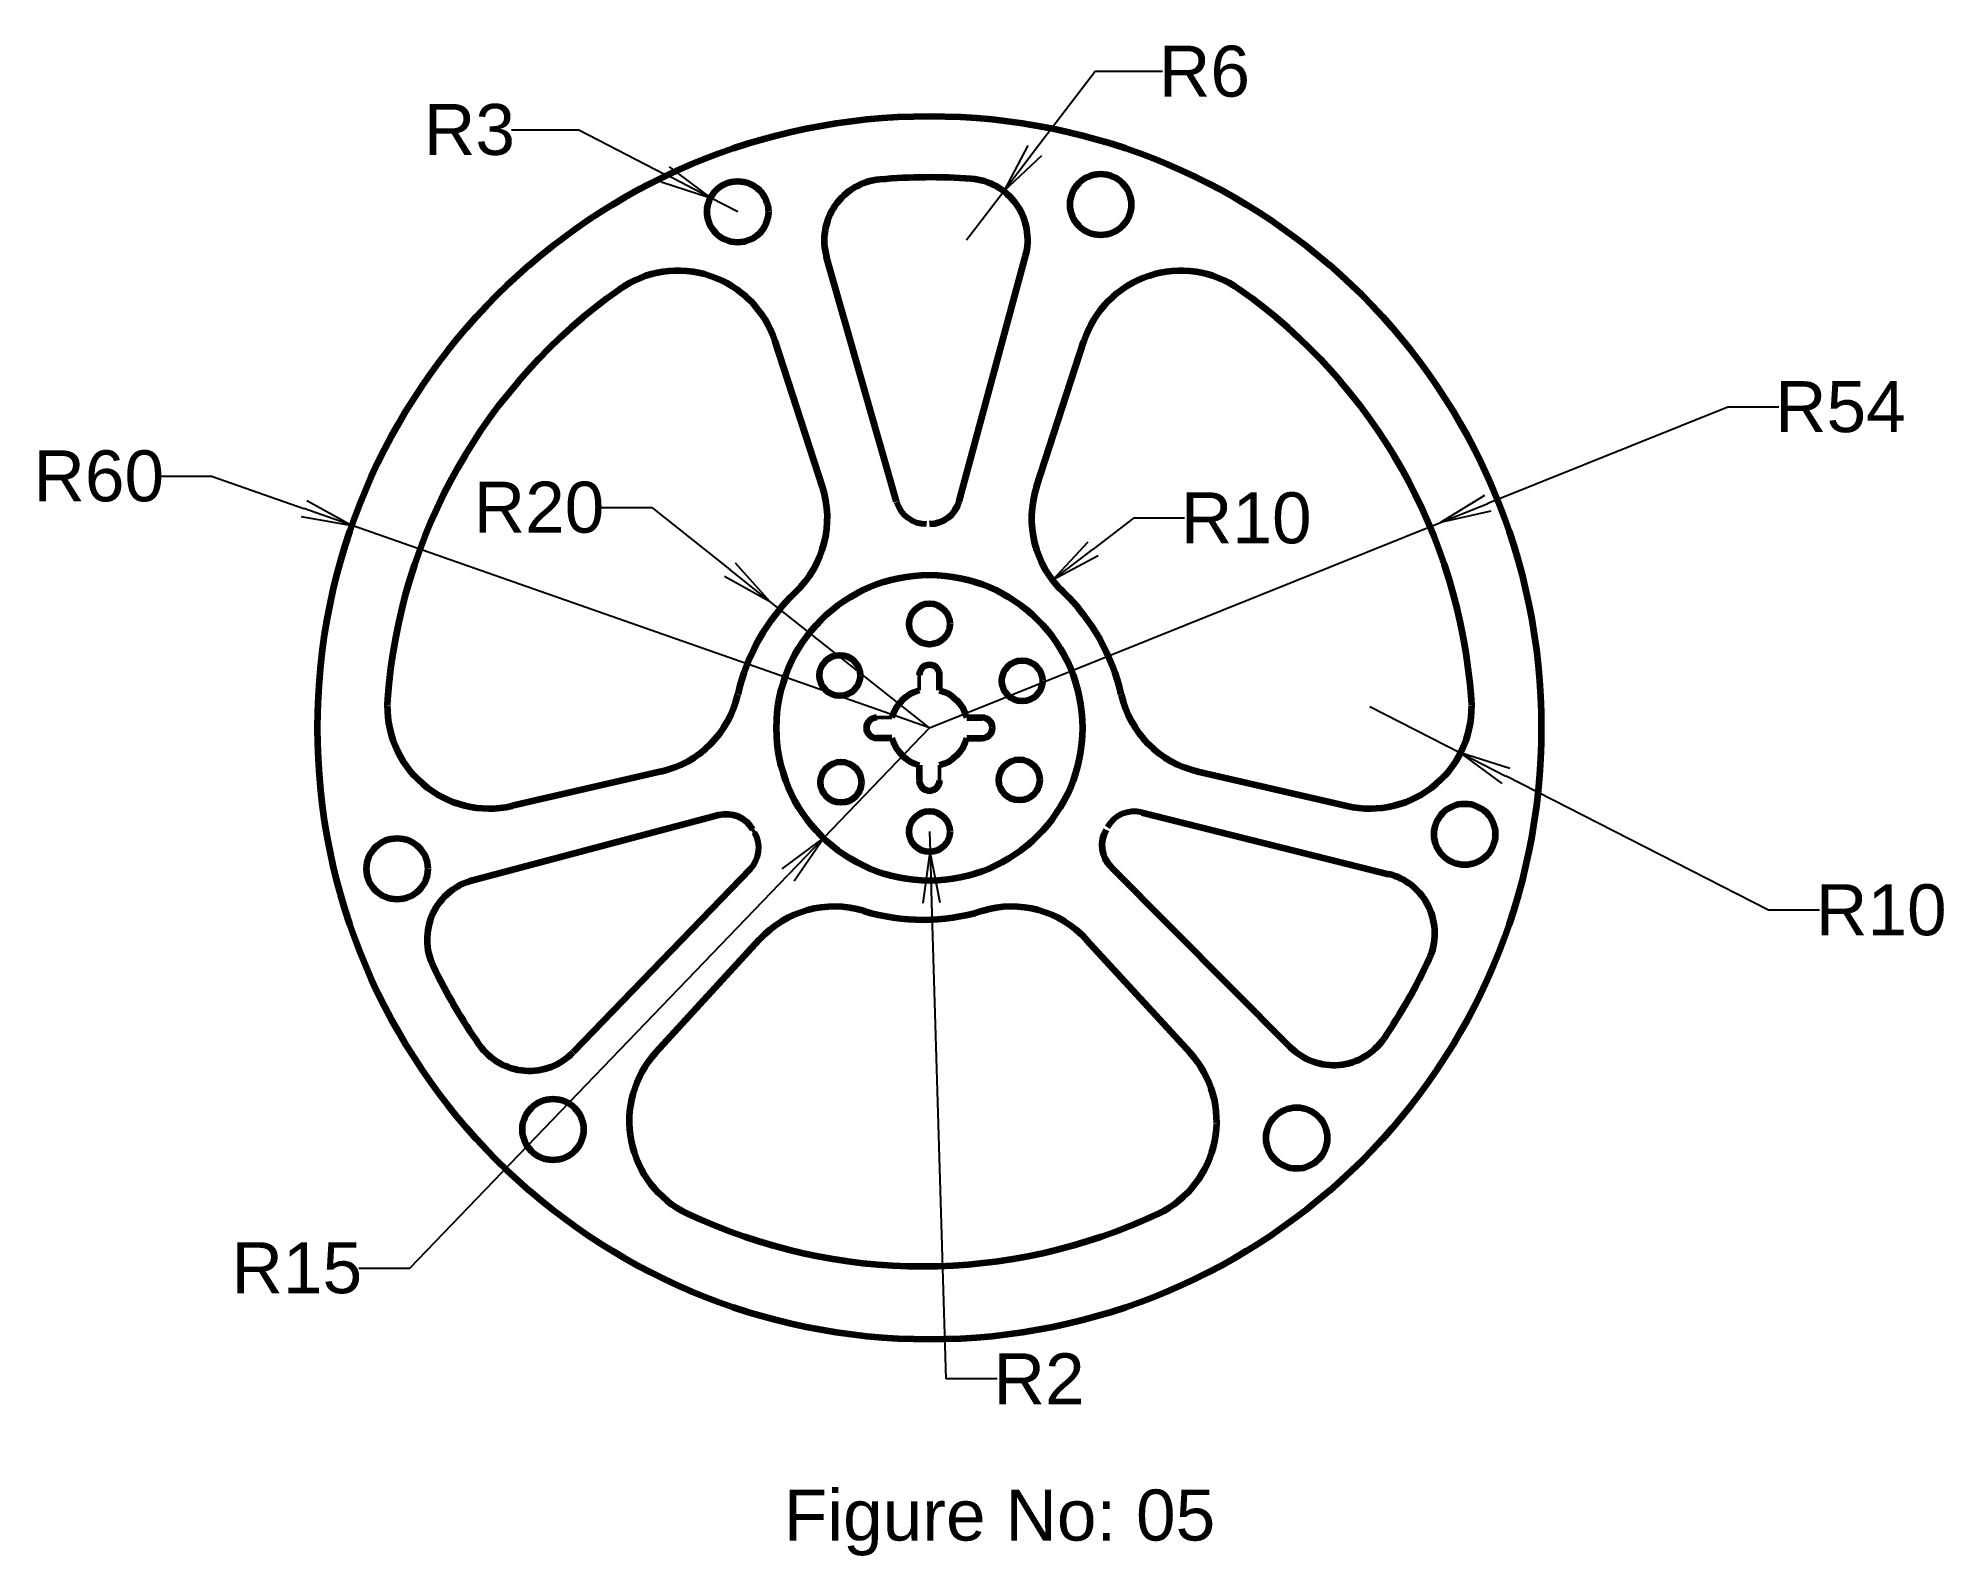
# Model space of a CAD drawing. Header units: inches. Extents: x 19 to 206, y -31 to 118.
import ezdxf

# ---------------------------------------------------------------- set-up
doc = ezdxf.new("R2010")
doc.units = ezdxf.units.IN
doc.header["$MEASUREMENT"] = 0
doc.layers.get('Defpoints').update_dxf_attribs({"lineweight": 30})
doc.layers.add('dimen', color=20, linetype='Continuous')
doc.styles.get("Standard").update_dxf_attribs({"font": 'arial.ttf'})
doc.dimstyles.get("Standard").update_dxf_attribs({"dimtxt": 5, "dimasz": 5, "dimexe": 0.18, "dimexo": 0.0625, "dimgap": 0.09, "dimtad": 0, "dimtih": 1, "dimtoh": 1, "dimdec": 0, "dimzin": 0, "dimdsep": 46, "dimtxsty": 'Standard', "dimblk": 'OPEN', "dimcen": 0.09, "dimclrd": 1, "dimclre": 1, "dimclrt": 1, "dimadec": 0, "dimazin": 0, "dimtfac": 1, "dimtdec": 0, "dimtmove": 0, "dimatfit": 3, "dimldrblk": 'OPEN', "dimfxl": 1, "dimtolj": 1, "dimtzin": 0, "dimarcsym": 0})

# ---------------------------------------------------------------- blocks, each defined once
blk = doc.blocks.new('_Open')
at = {"color": 0, "linetype": 'ByBlock', "lineweight": -2}
for p, q in [((-1, 0.167), (0, 0)), ((-1, -0.167), (0, 0)), ((0, 0), (-1, 0))]:
    blk.add_line(p, q, dxfattribs=at)
blk = doc.blocks.new('*D5')
at = {"layer": 'Defpoints', "color": 0, "lineweight": 0, "transparency": 16777216}
for p in [(84.91, 102.69), (87.58, 101.31)]:
    blk.add_point(p, dxfattribs=at)
at = {"layer": 'dimen', "color": 1, "lineweight": -2, "transparency": 16777216}
for p, q in [((65.39, 109.35), (72.01, 109.35)), ((72.01, 109.35), (80.47, 104.98)), ((87.58, 101.31), (84.91, 102.69))]:
    blk.add_line(p, q, dxfattribs=at)
at = {"layer": 'dimen', "color": 1, "lineweight": -2, "transparency": 16777216, "xscale": 5, "yscale": 5, "zscale": 5, "rotation": 332.6892759595289}
blk.add_blockref('_Open', (84.91, 102.69), dxfattribs=at)
at = {"layer": 'dimen', "color": 1, "lineweight": 20, "transparency": 16777216, "insert": (61.27, 109.35), "char_height": 5, "attachment_point": 5}
blk.add_mtext('\\A1;R3', dxfattribs=at)
blk = doc.blocks.new('*D6')
at = {"layer": 'Defpoints', "color": 0, "lineweight": 0, "transparency": 16777216}
for p in [(113.66, 103.33), (110.02, 98.56)]:
    blk.add_point(p, dxfattribs=at)
at = {"layer": 'dimen', "color": 1, "lineweight": -2, "transparency": 16777216}
for p, q in [((122.62, 115.07), (116.69, 107.3)), ((129.23, 115.07), (122.62, 115.07)), ((110.02, 98.56), (113.66, 103.33))]:
    blk.add_line(p, q, dxfattribs=at)
at = {"layer": 'dimen', "color": 1, "lineweight": -2, "transparency": 16777216, "xscale": 5, "yscale": 5, "zscale": 5, "rotation": 232.6585483228683}
blk.add_blockref('_Open', (113.66, 103.33), dxfattribs=at)
at = {"layer": 'dimen', "color": 1, "lineweight": 20, "transparency": 16777216, "insert": (133.35, 115.07), "char_height": 5, "attachment_point": 5}
blk.add_mtext('\\A1;R6', dxfattribs=at)
blk = doc.blocks.new('*D7')
at = {"layer": 'Defpoints', "color": 0, "lineweight": 0, "transparency": 16777216}
for p in [(126.39, 71.25), (118.45, 65.19)]:
    blk.add_point(p, dxfattribs=at)
at = {"layer": 'dimen', "color": 1, "lineweight": -2, "transparency": 16777216}
for p, q in [((126.39, 71.25), (122.42, 68.22)), ((131.39, 71.25), (126.39, 71.25))]:
    blk.add_line(p, q, dxfattribs=at)
at = {"layer": 'dimen', "color": 1, "lineweight": -2, "transparency": 16777216, "xscale": 5, "yscale": 5, "zscale": 5, "rotation": 217.3598039080518}
blk.add_blockref('_Open', (118.45, 65.19), dxfattribs=at)
at = {"layer": 'dimen', "color": 1, "lineweight": 20, "transparency": 16777216, "insert": (137.45, 71.25), "char_height": 5, "attachment_point": 5}
blk.add_mtext('\\A1;R10', dxfattribs=at)
blk = doc.blocks.new('*D8')
at = {"layer": 'Defpoints', "color": 0, "lineweight": 0, "transparency": 16777216}
for p in [(49.76, 70.54), (106.38, 50.69)]:
    blk.add_point(p, dxfattribs=at)
at = {"layer": 'dimen', "color": 1, "lineweight": -2, "transparency": 16777216}
for p, q in [((30.98, 75.37), (35.98, 75.37)), ((35.98, 75.37), (45.04, 72.19)), ((106.38, 50.69), (49.76, 70.54))]:
    blk.add_line(p, q, dxfattribs=at)
at = {"layer": 'dimen', "color": 1, "lineweight": -2, "transparency": 16777216, "xscale": 5, "yscale": 5, "zscale": 5, "rotation": 340.6862553472619}
blk.add_blockref('_Open', (49.76, 70.54), dxfattribs=at)
at = {"layer": 'dimen', "color": 1, "lineweight": 20, "transparency": 16777216, "insert": (24.92, 75.37), "char_height": 5, "attachment_point": 5}
blk.add_mtext('\\A1;R60', dxfattribs=at)
blk = doc.blocks.new('*D9')
at = {"layer": 'Defpoints', "color": 0, "lineweight": 0, "transparency": 16777216}
for p in [(149.56, 52.78), (158.46, 48.23)]:
    blk.add_point(p, dxfattribs=at)
at = {"layer": 'dimen', "color": 1, "lineweight": -2, "transparency": 16777216}
for p, q in [((149.56, 52.78), (158.46, 48.23)), ((188.67, 32.81), (162.92, 45.96)), ((193.67, 32.81), (188.67, 32.81))]:
    blk.add_line(p, q, dxfattribs=at)
at = {"layer": 'dimen', "color": 1, "lineweight": -2, "transparency": 16777216, "xscale": 5, "yscale": 5, "zscale": 5, "rotation": 152.9620273440307}
blk.add_blockref('_Open', (158.46, 48.23), dxfattribs=at)
at = {"layer": 'dimen', "color": 1, "lineweight": 20, "transparency": 16777216, "insert": (199.72, 32.81), "char_height": 5, "attachment_point": 5}
blk.add_mtext('\\A1;R10', dxfattribs=at)
blk = doc.blocks.new('*D10')
at = {"layer": 'Defpoints', "color": 0, "lineweight": 0, "transparency": 16777216}
for p in [(106.38, 40.51), (106.44, 38.51)]:
    blk.add_point(p, dxfattribs=at)
at = {"layer": 'dimen', "color": 1, "lineweight": -2, "transparency": 16777216}
for p, q in [((106.38, 40.51), (106.44, 38.51)), ((108.03, -13.17), (106.6, 33.51)), ((113.03, -13.17), (108.03, -13.17))]:
    blk.add_line(p, q, dxfattribs=at)
at = {"layer": 'dimen', "color": 1, "lineweight": -2, "transparency": 16777216, "xscale": 5, "yscale": 5, "zscale": 5, "rotation": 91.76401068357899}
blk.add_blockref('_Open', (106.44, 38.51), dxfattribs=at)
at = {"layer": 'dimen', "color": 1, "lineweight": 20, "transparency": 16777216, "insert": (117.13, -13.17), "char_height": 5, "attachment_point": 5}
blk.add_mtext('\\A1;R2', dxfattribs=at)
blk = doc.blocks.new('*D11')
at = {"layer": 'Defpoints', "color": 0, "lineweight": 0, "transparency": 16777216}
for p in [(106.38, 50.69), (95.99, 39.88)]:
    blk.add_point(p, dxfattribs=at)
at = {"layer": 'dimen', "color": 1, "lineweight": -2, "transparency": 16777216}
for p, q in [((106.38, 50.69), (95.99, 39.88)), ((55.42, -2.31), (92.52, 36.28)), ((50.42, -2.31), (55.42, -2.31))]:
    blk.add_line(p, q, dxfattribs=at)
at = {"layer": 'dimen', "color": 1, "lineweight": -2, "transparency": 16777216, "xscale": 5, "yscale": 5, "zscale": 5, "rotation": 46.12877023437328}
blk.add_blockref('_Open', (95.99, 39.88), dxfattribs=at)
at = {"layer": 'dimen', "color": 1, "lineweight": 20, "transparency": 16777216, "insert": (44.34, -2.31), "char_height": 5, "attachment_point": 5}
blk.add_mtext('\\A1;R15', dxfattribs=at)
blk = doc.blocks.new('*D12')
at = {"layer": 'Defpoints', "color": 0, "lineweight": 0, "transparency": 16777216}
for p in [(156.48, 70.84), (106.38, 50.69)]:
    blk.add_point(p, dxfattribs=at)
at = {"layer": 'dimen', "color": 1, "lineweight": -2, "transparency": 16777216}
for p, q in [((184.66, 82.16), (161.12, 72.7)), ((189.66, 82.16), (184.66, 82.16)), ((106.38, 50.69), (156.48, 70.84))]:
    blk.add_line(p, q, dxfattribs=at)
at = {"layer": 'dimen', "color": 1, "lineweight": -2, "transparency": 16777216, "xscale": 5, "yscale": 5, "zscale": 5, "rotation": 201.9002627296536}
blk.add_blockref('_Open', (156.48, 70.84), dxfattribs=at)
at = {"layer": 'dimen', "color": 1, "lineweight": 20, "transparency": 16777216, "insert": (195.71, 82.16), "char_height": 5, "attachment_point": 5}
blk.add_mtext('\\A1;R54', dxfattribs=at)
blk = doc.blocks.new('*D13')
at = {"layer": 'Defpoints', "color": 0, "lineweight": 0, "transparency": 16777216}
for p in [(90.71, 63.12), (106.38, 50.69)]:
    blk.add_point(p, dxfattribs=at)
at = {"layer": 'dimen', "color": 1, "lineweight": -2, "transparency": 16777216}
for p, q in [((74.14, 72.3), (79.14, 72.3)), ((79.14, 72.3), (86.8, 66.23)), ((106.38, 50.69), (90.71, 63.12))]:
    blk.add_line(p, q, dxfattribs=at)
at = {"layer": 'dimen', "color": 1, "lineweight": -2, "transparency": 16777216, "xscale": 5, "yscale": 5, "zscale": 5, "rotation": 321.5762017256281}
blk.add_blockref('_Open', (90.71, 63.12), dxfattribs=at)
at = {"layer": 'dimen', "color": 1, "lineweight": 18, "transparency": 16777216, "insert": (68.09, 72.3), "char_height": 5, "attachment_point": 5}
blk.add_mtext('\\A1;R20', dxfattribs=at)

msp = doc.modelspace()

# ---------------------------------------------------------------- linework, layer by layer
at = {"lineweight": 90}
for p, q in [((103.16, 72.87), (96.29, 96.85)), ((109.29, 72.91), (115.81, 96.99)), ((95.88, 74.34), (91.25, 88.61)), ((116.88, 74.34), (121.52, 88.61)), ((107.38, 54.37), (107.38, 55.87)), ((110.06, 51.69), (111.56, 51.69)), ((102.7, 49.69), (101.2, 49.69)), ((110.06, 49.69), (111.56, 49.69)), ((105.38, 47.02), (105.38, 45.52)), ((80.07, 46.4), (65.45, 43.03)), ((132.69, 46.4), (147.31, 43.03)), ((85.69, 42.11), (61.57, 35.72)), ((127.2, 42.4), (151.4, 36.35)), ((88.79, 36.82), (71.45, 18.88)), ((124.17, 37.07), (141.76, 19.38)), ((89.69, 29.91), (79.56, 18.85)), ((121.79, 29.91), (131.93, 18.85))]:
    msp.add_line(p, q, dxfattribs=at)
at = {"lineweight": 50}
for p, q in [((105.38, 54.37), (105.38, 55.87)), ((102.7, 51.69), (101.2, 51.69)), ((102.7, 51.69), (101.2, 51.69)), ((110.06, 51.69), (111.56, 51.69)), ((110.06, 51.69), (111.56, 51.69)), ((107.38, 47.02), (107.38, 45.52))]:
    msp.add_line(p, q, dxfattribs=at)
at = {"lineweight": 90}
for centre, radius in [((106.38, 50.69), 60), ((123.17, 102.02), 3), ((87.58, 101.31), 3), ((106.38, 50.69), 15), ((106.38, 60.88), 2), ((97.59, 55.83), 2), ((115.47, 55.3), 2), ((97.7, 45.35), 2), ((115.19, 45.58), 2), ((158.87, 40.25), 3), ((106.38, 40.51), 2), ((54.18, 36.86), 3), ((69.46, 11.29), 3), ((142.39, 10.45), 3)]:
    msp.add_circle(centre, radius, dxfattribs=at)
for centre, radius, start, end in [((106.38, 50.69), 54, 85.6504, 95.1621), ((102.06, 98.5), 6, 95.1621, 195.969), ((110.02, 98.56), 6, 344.8435, 85.6504), ((81.73, 85.52), 10, 18, 125.1848), ((131.03, 85.52), 10, 54.8152, 162), ((107.09, 49.56), 54, 125.1848, 175.8056), ((105.67, 49.56), 54, 4.1944, 54.8152), ((86.37, 71.25), 10, 313.6793, 18), ((106.4, 73.69), 3, 269.9652, 344.8435), ((126.39, 71.25), 10, 162, 226.3207), ((107.09, 49.56), 20, 133.6793, 167.3111), ((105.67, 49.56), 20, 12.6889, 46.3207), ((106.38, 55.87), 1, 0, 180), ((106.38, 50.69), 3.81, 105.2088, 164.7912), ((106.38, 50.69), 3.81, 15.2088, 74.7912), ((63.21, 52.78), 10, 175.8056, 282.9904), ((77.82, 56.15), 10, 282.9904, 347.3111), ((134.94, 56.15), 10, 192.6889, 257.0096), ((149.56, 52.78), 10, 257.0096, 4.1944), ((101.2, 50.69), 1, 90, 270), ((111.56, 50.69), 1, 270, 90), ((106.38, 50.69), 3.81, 195.2088, 254.7912), ((106.38, 50.69), 3.81, 285.2088, 344.7912), ((106.38, 45.52), 1, 180, 0), ((86.46, 39.21), 3, 29.9652, 104.8435), ((126.29, 39.18), 3, 149.9652, 224.8435), ((63.11, 29.92), 6, 104.8435, 205.6504), ((149.94, 30.53), 6, 335.1621, 75.969), ((97.06, 23.15), 10, 73.1855, 137.5062), ((105.74, 51.87), 20, 253.1855, 286.8173), ((114.42, 23.15), 10, 42.4966, 106.8173), ((106.38, 50.69), 54, 205.6504, 215.1621), ((106.38, 50.69), 54, 325.6504, 335.1621), ((67.14, 23.05), 6, 215.1621, 315.969), ((86.93, 12.09), 10, 137.5062, 244.691), ((124.55, 12.09), 10, 295.3118, 42.4966), ((146.01, 23.61), 6, 224.8435, 325.6504), ((105.74, 51.87), 54, 244.691, 295.3118)]:
    msp.add_arc(centre, radius, start, end, dxfattribs=at)
at = {"lineweight": 80}
for centre, start, end in [((106.04, 73.69), 195.969, 270.8474), ((126.47, 39.49), 75.969, 150.8474), ((86.64, 38.9), 315.969, 30.8474)]:
    msp.add_arc(centre, 3, start, end, dxfattribs=at)
at = {"lineweight": 50}
msp.add_arc((106.38, 50.69), 20, 209.9652, 210.8474, dxfattribs=at)

# ---------------------------------------------------------------- texts
at = {"layer": 'dimen', "color": 18, "lineweight": 0, "true_color": 0x000000}
msp.add_text('Figure No: 05', height=5, dxfattribs=at).set_placement((92.09, -29.03))

# ---------------------------------------------------------------- dimensions: what is measured, and where the dimension line sits
at = {"layer": 'dimen', "lineweight": 20}
for center, mpoint, picture, middle in [((110.02, 98.56), (113.66, 103.33), '*D6', (133.35, 115.07)), ((87.58, 101.31), (84.91, 102.69), '*D5', (61.27, 109.35)), ((106.38, 50.69), (156.48, 70.84), '*D12', (195.71, 82.16)), ((106.38, 50.69), (49.76, 70.54), '*D8', (24.92, 75.37)), ((126.39, 71.25), (118.45, 65.19), '*D7', (137.45, 71.25)), ((149.56, 52.78), (158.46, 48.23), '*D9', (199.72, 32.81)), ((106.38, 50.69), (95.99, 39.88), '*D11', (44.34, -2.31)), ((106.38, 40.51), (106.44, 38.51), '*D10', (117.13, -13.17))]:
    dim = msp.add_radius_dim(center=center, mpoint=mpoint, dimstyle='Standard', dxfattribs=at)
    dim.commit()
    dim.dimension.update_dxf_attribs({"geometry": picture, "text_midpoint": middle, "dimtype": 164})
at = {"layer": 'dimen', "lineweight": 18}
dim = msp.add_radius_dim(center=(106.38, 50.69), mpoint=(90.71, 63.12), dimstyle='Standard', dxfattribs=at)
dim.commit()
dim.dimension.update_dxf_attribs({"geometry": '*D13', "text_midpoint": (68.09, 72.3), "dimtype": 164})

doc.saveas('drawing.dxf')
